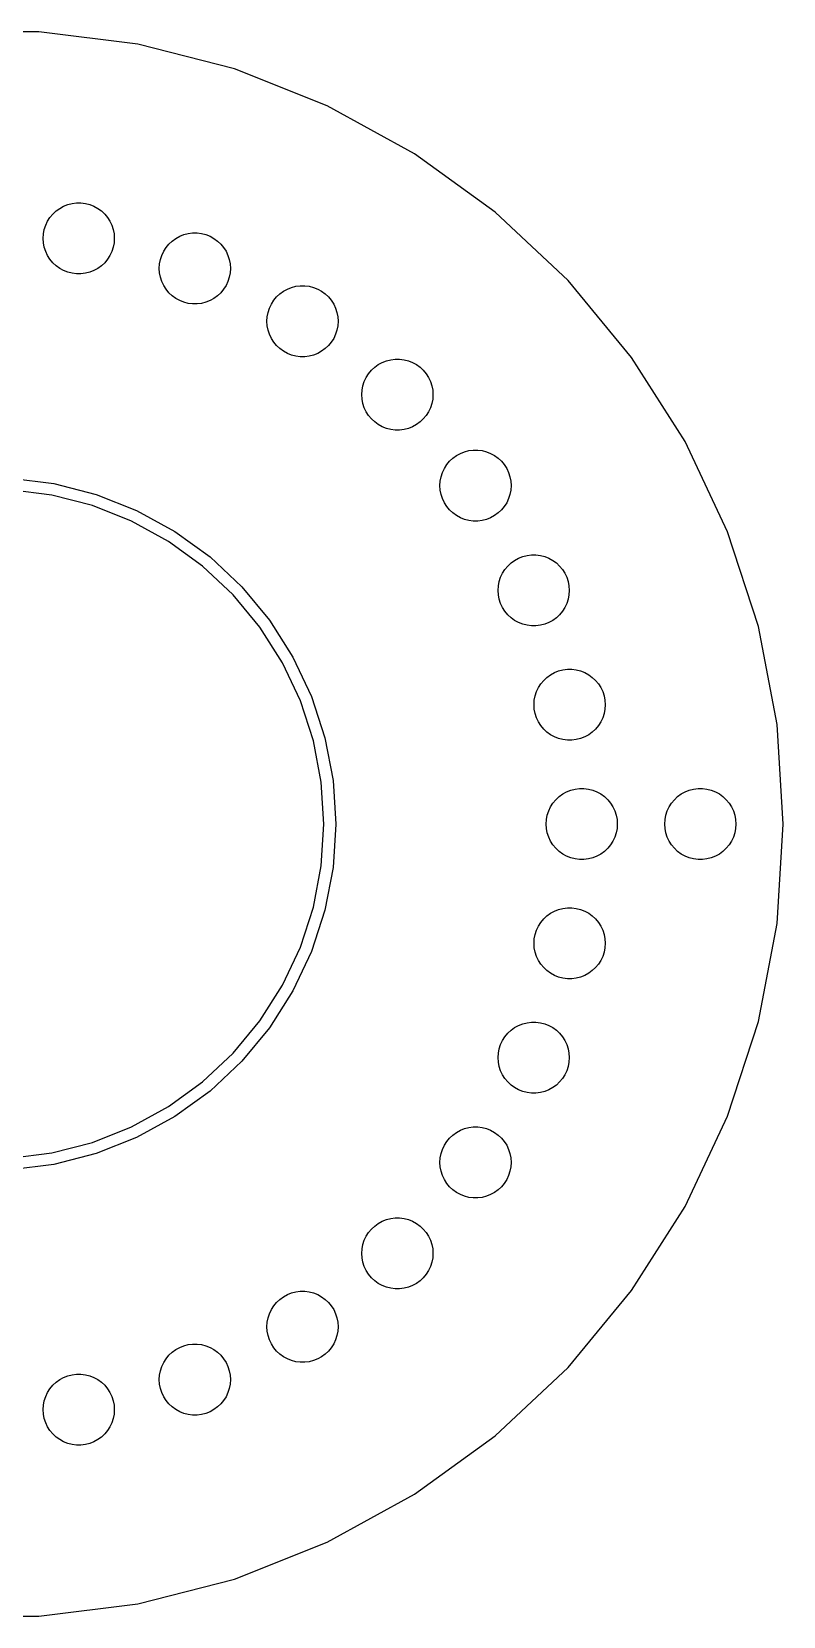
# Model space of a CAD drawing. Header units: metres. Extents: x -67 to 67, y -67 to 226.
# Drawn here: x 3.6 to 67, y -66.9 to 66.9 of the extents above; entities that cross this region are included whole.
import ezdxf

# ---------------------------------------------------------------- set-up
doc = ezdxf.new("R2010")
doc.units = ezdxf.units.M

msp = doc.modelspace()

# ---------------------------------------------------------------- linework, layer by layer
for p, q in [((4.20695, 66.8678), (-4.20695, 66.8678)), ((12.5545, 65.8132), (4.20695, 66.8678)), ((20.7041, 63.7208), (12.5545, 65.8132)), ((28.5272, 60.6234), (20.7041, 63.7208)), ((35.9004, 56.57), (28.5272, 60.6234)), ((42.7074, 51.6244), (35.9004, 56.57)), ((6.29404, 52.1379), (6.64433, 52.2766)), ((6.64433, 52.2766), (7.00923, 52.3703)), ((7.00923, 52.3703), (7.38301, 52.4175)), ((7.38301, 52.4175), (7.75975, 52.4175)), ((7.75975, 52.4175), (8.13353, 52.3703)), ((8.13353, 52.3703), (8.49843, 52.2766)), ((8.49843, 52.2766), (8.84872, 52.1379)), ((4.78206, 50.5278), (4.94246, 50.8687)), ((4.94246, 50.8687), (5.14433, 51.1868)), ((5.14433, 51.1868), (5.38448, 51.4771)), ((5.38448, 51.4771), (5.6591, 51.735)), ((5.6591, 51.735), (5.9639, 51.9564)), ((5.9639, 51.9564), (6.29404, 52.1379)), ((8.84872, 52.1379), (9.17886, 51.9564)), ((9.17886, 51.9564), (9.48366, 51.735)), ((9.48366, 51.735), (9.75829, 51.4771)), ((9.75829, 51.4771), (9.99843, 51.1868)), ((9.99843, 51.1868), (10.2003, 50.8687)), ((10.2003, 50.8687), (10.3607, 50.5278)), ((48.8409, 45.8647), (42.7074, 51.6244)), ((4.57138, 49.4234), (4.59503, 49.7994)), ((4.59503, 49.7994), (4.66563, 50.1695)), ((4.66563, 50.1695), (4.78206, 50.5278)), ((10.3607, 50.5278), (10.4771, 50.1695)), ((10.4771, 50.1695), (10.5477, 49.7994)), ((10.5477, 49.7994), (10.5714, 49.4234)), ((15.7578, 49.4206), (16.0879, 49.6021)), ((16.0879, 49.6021), (16.4382, 49.7408)), ((16.4382, 49.7408), (16.8031, 49.8345)), ((16.8031, 49.8345), (17.1769, 49.8817)), ((17.1769, 49.8817), (17.5536, 49.8817)), ((17.5536, 49.8817), (17.9274, 49.8345)), ((17.9274, 49.8345), (18.2923, 49.7408)), ((18.2923, 49.7408), (18.6426, 49.6021)), ((18.6426, 49.6021), (18.9727, 49.4206)), ((4.59503, 49.0474), (4.57138, 49.4234)), ((4.66563, 48.6773), (4.59503, 49.0474)), ((4.78206, 48.319), (4.66563, 48.6773)), ((4.94246, 47.9781), (4.78206, 48.319)), ((10.3607, 48.319), (10.2003, 47.9781)), ((10.4771, 48.6773), (10.3607, 48.319)), ((10.5477, 49.0474), (10.4771, 48.6773)), ((10.5714, 49.4234), (10.5477, 49.0474)), ((14.5759, 47.992), (14.7363, 48.3329)), ((14.7363, 48.3329), (14.9382, 48.651)), ((14.9382, 48.651), (15.1783, 48.9412)), ((15.1783, 48.9412), (15.453, 49.1991)), ((15.453, 49.1991), (15.7578, 49.4206)), ((18.9727, 49.4206), (19.2775, 49.1991)), ((19.2775, 49.1991), (19.5522, 48.9412)), ((19.5522, 48.9412), (19.7923, 48.651)), ((19.7923, 48.651), (19.9942, 48.3329)), ((19.9942, 48.3329), (20.1546, 47.992)), ((5.14433, 47.66), (4.94246, 47.9781)), ((5.38448, 47.3698), (5.14433, 47.66)), ((5.6591, 47.1119), (5.38448, 47.3698)), ((5.9639, 46.8904), (5.6591, 47.1119)), ((6.29404, 46.7089), (5.9639, 46.8904)), ((9.17886, 46.8904), (8.84872, 46.7089)), ((9.48366, 47.1119), (9.17886, 46.8904)), ((9.75829, 47.3698), (9.48366, 47.1119)), ((9.99843, 47.66), (9.75829, 47.3698)), ((10.2003, 47.9781), (9.99843, 47.66)), ((14.3652, 46.8876), (14.3889, 47.2636)), ((14.3889, 46.5116), (14.3652, 46.8876)), ((14.3889, 47.2636), (14.4595, 47.6337)), ((14.4595, 47.6337), (14.5759, 47.992)), ((20.1546, 47.992), (20.271, 47.6337)), ((20.271, 47.6337), (20.3416, 47.2636)), ((20.3416, 47.2636), (20.3652, 46.8876)), ((20.3652, 46.8876), (20.3416, 46.5116)), ((6.64433, 46.5702), (6.29404, 46.7089)), ((7.00923, 46.4765), (6.64433, 46.5702)), ((7.38301, 46.4293), (7.00923, 46.4765)), ((7.75975, 46.4293), (7.38301, 46.4293)), ((8.13353, 46.4765), (7.75975, 46.4293)), ((8.49843, 46.5702), (8.13353, 46.4765)), ((8.84872, 46.7089), (8.49843, 46.5702)), ((14.4595, 46.1415), (14.3889, 46.5116)), ((14.5759, 45.7832), (14.4595, 46.1415)), ((14.7363, 45.4423), (14.5759, 45.7832)), ((20.1546, 45.7832), (19.9942, 45.4423)), ((20.271, 46.1415), (20.1546, 45.7832)), ((20.3416, 46.5116), (20.271, 46.1415)), ((54.2041, 39.3816), (48.8409, 45.8647)), ((14.9382, 45.1243), (14.7363, 45.4423)), ((15.1783, 44.834), (14.9382, 45.1243)), ((15.453, 44.5761), (15.1783, 44.834)), ((15.7578, 44.3546), (15.453, 44.5761)), ((16.0879, 44.1731), (15.7578, 44.3546)), ((16.4382, 44.0344), (16.0879, 44.1731)), ((18.6426, 44.1731), (18.2923, 44.0344)), ((18.9727, 44.3546), (18.6426, 44.1731)), ((19.2775, 44.5761), (18.9727, 44.3546)), ((19.5522, 44.834), (19.2775, 44.5761)), ((19.7923, 45.1243), (19.5522, 44.834)), ((19.9942, 45.4423), (19.7923, 45.1243)), ((23.8193, 43.8775), (24.0211, 44.1956)), ((24.0211, 44.1956), (24.2613, 44.4859)), ((24.2613, 44.4859), (24.5359, 44.7437)), ((24.5359, 44.7437), (24.8407, 44.9652)), ((24.8407, 44.9652), (25.1709, 45.1467)), ((25.1709, 45.1467), (25.5211, 45.2854)), ((25.5211, 45.2854), (25.886, 45.3791)), ((25.886, 45.3791), (26.2598, 45.4263)), ((26.2598, 45.4263), (26.6366, 45.4263)), ((26.6366, 45.4263), (27.0103, 45.3791)), ((27.0103, 45.3791), (27.3752, 45.2854)), ((27.3752, 45.2854), (27.7255, 45.1467)), ((27.7255, 45.1467), (28.0557, 44.9652)), ((28.0557, 44.9652), (28.3605, 44.7437)), ((28.3605, 44.7437), (28.6351, 44.4859)), ((28.6351, 44.4859), (28.8752, 44.1956)), ((28.8752, 44.1956), (29.0771, 43.8775)), ((16.8031, 43.9407), (16.4382, 44.0344)), ((17.1769, 43.8935), (16.8031, 43.9407)), ((17.5536, 43.8935), (17.1769, 43.8935)), ((17.9274, 43.9407), (17.5536, 43.8935)), ((18.2923, 44.0344), (17.9274, 43.9407)), ((23.4482, 42.4322), (23.4718, 42.8082)), ((23.4718, 42.8082), (23.5424, 43.1783)), ((23.5424, 43.1783), (23.6589, 43.5366)), ((23.6589, 43.5366), (23.8193, 43.8775)), ((29.0771, 43.8775), (29.2375, 43.5366)), ((29.2375, 43.5366), (29.3539, 43.1783)), ((29.3539, 43.1783), (29.4245, 42.8082)), ((29.4245, 42.8082), (29.4482, 42.4322)), ((23.4718, 42.0562), (23.4482, 42.4322)), ((23.5424, 41.6861), (23.4718, 42.0562)), ((23.6589, 41.3278), (23.5424, 41.6861)), ((29.3539, 41.6861), (29.2375, 41.3278)), ((29.4245, 42.0562), (29.3539, 41.6861)), ((29.4482, 42.4322), (29.4245, 42.0562)), ((23.8193, 40.987), (23.6589, 41.3278)), ((24.0211, 40.6689), (23.8193, 40.987)), ((24.2613, 40.3786), (24.0211, 40.6689)), ((24.5359, 40.1207), (24.2613, 40.3786)), ((24.8407, 39.8992), (24.5359, 40.1207)), ((28.3605, 40.1207), (28.0557, 39.8992)), ((28.6351, 40.3786), (28.3605, 40.1207)), ((28.8752, 40.6689), (28.6351, 40.3786)), ((29.0771, 40.987), (28.8752, 40.6689)), ((29.2375, 41.3278), (29.0771, 40.987)), ((25.1709, 39.7177), (24.8407, 39.8992)), ((25.5211, 39.579), (25.1709, 39.7177)), ((25.886, 39.4854), (25.5211, 39.579)), ((26.2598, 39.4381), (25.886, 39.4854)), ((26.6366, 39.4381), (26.2598, 39.4381)), ((27.0103, 39.4854), (26.6366, 39.4381)), ((27.3752, 39.579), (27.0103, 39.4854)), ((27.7255, 39.7177), (27.3752, 39.579)), ((28.0557, 39.8992), (27.7255, 39.7177)), ((32.8409, 38.7726), (33.171, 38.9541)), ((33.171, 38.9541), (33.5213, 39.0928)), ((33.5213, 39.0928), (33.8862, 39.1865)), ((33.8862, 39.1865), (34.26, 39.2337)), ((34.26, 39.2337), (34.6367, 39.2337)), ((34.6367, 39.2337), (35.0105, 39.1865)), ((35.0105, 39.1865), (35.3754, 39.0928)), ((35.3754, 39.0928), (35.7257, 38.9541)), ((35.7257, 38.9541), (36.0558, 38.7726)), ((58.7125, 32.2775), (54.2041, 39.3816)), ((31.659, 37.344), (31.8194, 37.6849)), ((31.8194, 37.6849), (32.0213, 38.003)), ((32.0213, 38.003), (32.2614, 38.2933)), ((32.2614, 38.2933), (32.5361, 38.5512)), ((32.5361, 38.5512), (32.8409, 38.7726)), ((36.0558, 38.7726), (36.3606, 38.5512)), ((36.3606, 38.5512), (36.6352, 38.2933)), ((36.6352, 38.2933), (36.8754, 38.003)), ((36.8754, 38.003), (37.0773, 37.6849)), ((37.0773, 37.6849), (37.2377, 37.344)), ((31.4483, 36.2396), (31.472, 36.6156)), ((31.472, 35.8636), (31.4483, 36.2396)), ((31.472, 36.6156), (31.5426, 36.9857)), ((31.5426, 36.9857), (31.659, 37.344)), ((37.2377, 37.344), (37.3541, 36.9857)), ((37.3541, 36.9857), (37.4247, 36.6156)), ((37.4247, 36.6156), (37.4483, 36.2396)), ((37.4483, 36.2396), (37.4247, 35.8636)), ((31.5426, 35.4936), (31.472, 35.8636)), ((31.659, 35.1353), (31.5426, 35.4936)), ((31.8194, 34.7944), (31.659, 35.1353)), ((32.0213, 34.4763), (31.8194, 34.7944)), ((37.0773, 34.7944), (36.8754, 34.4763)), ((37.2377, 35.1353), (37.0773, 34.7944)), ((37.3541, 35.4936), (37.2377, 35.1353)), ((37.4247, 35.8636), (37.3541, 35.4936)), ((32.2614, 34.186), (32.0213, 34.4763)), ((32.5361, 33.9281), (32.2614, 34.186)), ((32.8409, 33.7066), (32.5361, 33.9281)), ((33.171, 33.5251), (32.8409, 33.7066)), ((33.5213, 33.3865), (33.171, 33.5251)), ((35.7257, 33.5251), (35.3754, 33.3865)), ((36.0558, 33.7066), (35.7257, 33.5251)), ((36.3606, 33.9281), (36.0558, 33.7066)), ((36.6352, 34.186), (36.3606, 33.9281)), ((36.8754, 34.4763), (36.6352, 34.186)), ((33.8862, 33.2928), (33.5213, 33.3865)), ((34.26, 33.2456), (33.8862, 33.2928)), ((34.6367, 33.2456), (34.26, 33.2456)), ((35.0105, 33.2928), (34.6367, 33.2456)), ((35.3754, 33.3865), (35.0105, 33.2928)), ((62.295, 24.6643), (58.7125, 32.2775)), ((38.8513, 30.6171), (39.1259, 30.8749)), ((39.1259, 30.8749), (39.4307, 31.0964)), ((39.4307, 31.0964), (39.7608, 31.2779)), ((39.7608, 31.2779), (40.1111, 31.4166)), ((40.1111, 31.4166), (40.476, 31.5103)), ((40.476, 31.5103), (40.8498, 31.5575)), ((40.8498, 31.5575), (41.2265, 31.5575)), ((41.2265, 31.5575), (41.6003, 31.5103)), ((41.6003, 31.5103), (41.9652, 31.4166)), ((41.9652, 31.4166), (42.3155, 31.2779)), ((42.3155, 31.2779), (42.6456, 31.0964)), ((42.6456, 31.0964), (42.9504, 30.8749)), ((42.9504, 30.8749), (43.2251, 30.6171)), ((38.1324, 29.3095), (38.2488, 29.6678)), ((38.2488, 29.6678), (38.4092, 30.0087)), ((38.4092, 30.0087), (38.6111, 30.3268)), ((38.6111, 30.3268), (38.8513, 30.6171)), ((43.2251, 30.6171), (43.4652, 30.3268)), ((43.4652, 30.3268), (43.6671, 30.0087)), ((43.6671, 30.0087), (43.8275, 29.6678)), ((43.8275, 29.6678), (43.9439, 29.3095)), ((5.29352, 27.7496), (1.77382, 28.1942)), ((1.83661, 29.1923), (5.4809, 28.7319)), ((5.4809, 28.7319), (9.03874, 27.8184)), ((38.0382, 28.5634), (38.0618, 28.9394)), ((38.0618, 28.1874), (38.0382, 28.5634)), ((38.0618, 28.9394), (38.1324, 29.3095)), ((38.1324, 27.8173), (38.0618, 28.1874)), ((43.9439, 29.3095), (44.0145, 28.9394)), ((44.0145, 28.1874), (43.9439, 27.8173)), ((44.0145, 28.9394), (44.0382, 28.5634)), ((44.0382, 28.5634), (44.0145, 28.1874)), ((8.72972, 26.8673), (5.29352, 27.7496)), ((12.0283, 25.5614), (8.72972, 26.8673)), ((9.03874, 27.8184), (12.454, 26.4662)), ((38.2488, 27.459), (38.1324, 27.8173)), ((38.4092, 27.1181), (38.2488, 27.459)), ((38.6111, 26.8), (38.4092, 27.1181)), ((38.8513, 26.5098), (38.6111, 26.8)), ((43.4652, 26.8), (43.2251, 26.5098)), ((43.6671, 27.1181), (43.4652, 26.8)), ((43.8275, 27.459), (43.6671, 27.1181)), ((43.9439, 27.8173), (43.8275, 27.459)), ((15.1371, 23.8523), (12.0283, 25.5614)), ((12.454, 26.4662), (15.6729, 24.6966)), ((39.1259, 26.2519), (38.8513, 26.5098)), ((39.4307, 26.0304), (39.1259, 26.2519)), ((39.7608, 25.8489), (39.4307, 26.0304)), ((40.1111, 25.7102), (39.7608, 25.8489)), ((40.476, 25.6165), (40.1111, 25.7102)), ((40.8498, 25.5693), (40.476, 25.6165)), ((41.2265, 25.5693), (40.8498, 25.5693)), ((41.6003, 25.6165), (41.2265, 25.5693)), ((41.9652, 25.7102), (41.6003, 25.6165)), ((42.3155, 25.8489), (41.9652, 25.7102)), ((42.6456, 26.0304), (42.3155, 25.8489)), ((42.9504, 26.2519), (42.6456, 26.0304)), ((43.2251, 26.5098), (42.9504, 26.2519)), ((15.6729, 24.6966), (18.6446, 22.5375)), ((64.8951, 16.6622), (62.295, 24.6643)), ((18.0072, 21.767), (15.1371, 23.8523)), ((20.5934, 19.3385), (18.0072, 21.767)), ((18.6446, 22.5375), (21.3223, 20.023)), ((43.319, 21.163), (43.5208, 21.4811)), ((43.5208, 21.4811), (43.761, 21.7714)), ((43.761, 21.7714), (44.0356, 22.0293)), ((44.0356, 22.0293), (44.3404, 22.2508)), ((44.3404, 22.2508), (44.6705, 22.4323)), ((44.6705, 22.4323), (45.0208, 22.571)), ((45.0208, 22.571), (45.3857, 22.6646)), ((45.3857, 22.6646), (45.7595, 22.7119)), ((45.7595, 22.7119), (46.1363, 22.7119)), ((46.1363, 22.7119), (46.51, 22.6646)), ((46.51, 22.6646), (46.8749, 22.571)), ((46.8749, 22.571), (47.2252, 22.4323)), ((47.2252, 22.4323), (47.5554, 22.2508)), ((47.5554, 22.2508), (47.8602, 22.0293)), ((47.8602, 22.0293), (48.1348, 21.7714)), ((48.1348, 21.7714), (48.3749, 21.4811)), ((48.3749, 21.4811), (48.5768, 21.163)), ((42.9479, 19.7178), (42.9715, 20.0938)), ((42.9715, 20.0938), (43.0421, 20.4639)), ((43.0421, 20.4639), (43.1586, 20.8222)), ((43.1586, 20.8222), (43.319, 21.163)), ((48.5768, 21.163), (48.7372, 20.8222)), ((48.7372, 20.8222), (48.8536, 20.4639)), ((48.8536, 20.4639), (48.9242, 20.0938)), ((48.9242, 20.0938), (48.9479, 19.7178)), ((22.8547, 16.6049), (20.5934, 19.3385)), ((21.3223, 20.023), (23.6637, 17.1927)), ((42.9715, 19.3418), (42.9479, 19.7178)), ((43.0421, 18.9717), (42.9715, 19.3418)), ((43.1586, 18.6134), (43.0421, 18.9717)), ((48.8536, 18.9717), (48.7372, 18.6134)), ((48.9242, 19.3418), (48.8536, 18.9717)), ((48.9479, 19.7178), (48.9242, 19.3418)), ((43.319, 18.2725), (43.1586, 18.6134)), ((43.5208, 17.9544), (43.319, 18.2725)), ((43.761, 17.6641), (43.5208, 17.9544)), ((44.0356, 17.4062), (43.761, 17.6641)), ((44.3404, 17.1848), (44.0356, 17.4062)), ((47.8602, 17.4062), (47.5554, 17.1848)), ((48.1348, 17.6641), (47.8602, 17.4062)), ((48.3749, 17.9544), (48.1348, 17.6641)), ((48.5768, 18.2725), (48.3749, 17.9544)), ((48.7372, 18.6134), (48.5768, 18.2725)), ((24.7557, 13.6095), (22.8547, 16.6049)), ((23.6637, 17.1927), (25.632, 14.0913)), ((44.6705, 17.0033), (44.3404, 17.1848)), ((45.0208, 16.8646), (44.6705, 17.0033)), ((45.3857, 16.7709), (45.0208, 16.8646)), ((45.7595, 16.7237), (45.3857, 16.7709)), ((46.1363, 16.7237), (45.7595, 16.7237)), ((46.51, 16.7709), (46.1363, 16.7237)), ((46.8749, 16.8646), (46.51, 16.7709)), ((47.2252, 17.0033), (46.8749, 16.8646)), ((47.5554, 17.1848), (47.2252, 17.0033)), ((66.4717, 8.39732), (64.8951, 16.6622)), ((26.2662, 10.3995), (24.7557, 13.6095)), ((25.632, 14.0913), (27.196, 10.7676)), ((46.5494, 11.8283), (46.7896, 12.1186)), ((46.7896, 12.1186), (47.0642, 12.3765)), ((47.0642, 12.3765), (47.369, 12.5979)), ((47.369, 12.5979), (47.6992, 12.7794)), ((47.6992, 12.7794), (48.0494, 12.9181)), ((48.0494, 12.9181), (48.4144, 13.0118)), ((48.4144, 13.0118), (48.7881, 13.059)), ((48.7881, 13.059), (49.1649, 13.059)), ((49.1649, 13.059), (49.5386, 13.0118)), ((49.5386, 13.0118), (49.9035, 12.9181)), ((49.9035, 12.9181), (50.2538, 12.7794)), ((50.2538, 12.7794), (50.584, 12.5979)), ((50.584, 12.5979), (50.8888, 12.3765)), ((50.8888, 12.3765), (51.1634, 12.1186)), ((51.1634, 12.1186), (51.4035, 11.8283)), ((27.196, 10.7676), (28.3311, 7.27417)), ((46.0002, 10.4409), (46.0707, 10.811)), ((46.0707, 10.811), (46.1872, 11.1693)), ((46.1872, 11.1693), (46.3476, 11.5102)), ((46.3476, 11.5102), (46.5494, 11.8283)), ((51.4035, 11.8283), (51.6054, 11.5102)), ((51.6054, 11.5102), (51.7658, 11.1693)), ((51.7658, 11.1693), (51.8822, 10.811)), ((51.8822, 10.811), (51.9528, 10.4409)), ((27.3625, 7.02548), (26.2662, 10.3995)), ((45.9765, 10.0649), (46.0002, 10.4409)), ((46.0002, 9.68892), (45.9765, 10.0649)), ((46.0707, 9.31885), (46.0002, 9.68892)), ((51.9528, 9.68892), (51.8822, 9.31885)), ((51.9528, 10.4409), (51.9765, 10.0649)), ((51.9765, 10.0649), (51.9528, 9.68892)), ((46.1872, 8.96054), (46.0707, 9.31885)), ((46.3476, 8.61966), (46.1872, 8.96054)), ((46.5494, 8.30156), (46.3476, 8.61966)), ((46.7896, 8.01128), (46.5494, 8.30156)), ((51.4035, 8.30156), (51.1634, 8.01128)), ((51.6054, 8.61966), (51.4035, 8.30156)), ((51.7658, 8.96054), (51.6054, 8.61966)), ((51.8822, 9.31885), (51.7658, 8.96054)), ((67, 0), (66.4717, 8.39732)), ((28.0272, 3.54065), (27.3625, 7.02548)), ((28.3311, 7.27417), (29.0193, 3.66599)), ((47.0642, 7.75337), (46.7896, 8.01128)), ((47.369, 7.53194), (47.0642, 7.75337)), ((47.6992, 7.35043), (47.369, 7.53194)), ((48.0494, 7.21175), (47.6992, 7.35043)), ((48.4144, 7.11806), (48.0494, 7.21175)), ((48.7881, 7.07083), (48.4144, 7.11806)), ((49.1649, 7.07083), (48.7881, 7.07083)), ((49.5386, 7.11806), (49.1649, 7.07083)), ((49.9035, 7.21175), (49.5386, 7.11806)), ((50.2538, 7.35043), (49.9035, 7.21175)), ((50.584, 7.53194), (50.2538, 7.35043)), ((50.8888, 7.75337), (50.584, 7.53194)), ((51.1634, 8.01128), (50.8888, 7.75337)), ((28.25, 0), (28.0272, 3.54065)), ((29.0193, 3.66599), (29.25, 0)), ((48.3925, 2.53297), (48.7227, 2.71448)), ((48.7227, 2.71448), (49.0729, 2.85316)), ((49.0729, 2.85316), (49.4379, 2.94685)), ((49.4379, 2.94685), (49.8116, 2.99408)), ((49.8116, 2.99408), (50.1884, 2.99408)), ((50.1884, 2.99408), (50.5621, 2.94685)), ((50.5621, 2.94685), (50.927, 2.85316)), ((50.927, 2.85316), (51.2773, 2.71448)), ((51.2773, 2.71448), (51.6075, 2.53297)), ((58.3925, 2.53297), (58.7227, 2.71448)), ((58.7227, 2.71448), (59.0729, 2.85316)), ((59.0729, 2.85316), (59.4379, 2.94685)), ((59.4379, 2.94685), (59.8116, 2.99408)), ((59.8116, 2.99408), (60.1884, 2.99408)), ((60.1884, 2.99408), (60.5621, 2.94685)), ((60.5621, 2.94685), (60.927, 2.85316)), ((60.927, 2.85316), (61.2773, 2.71448)), ((61.2773, 2.71448), (61.6075, 2.53297)), ((47.2107, 1.10437), (47.3711, 1.44525)), ((47.3711, 1.44525), (47.5729, 1.76335)), ((47.5729, 1.76335), (47.8131, 2.05363)), ((47.8131, 2.05363), (48.0877, 2.31154)), ((48.0877, 2.31154), (48.3925, 2.53297)), ((51.6075, 2.53297), (51.9123, 2.31154)), ((51.9123, 2.31154), (52.1869, 2.05363)), ((52.1869, 2.05363), (52.427, 1.76335)), ((52.427, 1.76335), (52.6289, 1.44525)), ((52.6289, 1.44525), (52.7893, 1.10437)), ((57.2107, 1.10437), (57.3711, 1.44525)), ((57.3711, 1.44525), (57.5729, 1.76335)), ((57.5729, 1.76335), (57.8131, 2.05363)), ((57.8131, 2.05363), (58.0877, 2.31154)), ((58.0877, 2.31154), (58.3925, 2.53297)), ((61.6075, 2.53297), (61.9123, 2.31154)), ((61.9123, 2.31154), (62.1869, 2.05363)), ((62.1869, 2.05363), (62.427, 1.76335)), ((62.427, 1.76335), (62.6289, 1.44525)), ((62.6289, 1.44525), (62.7893, 1.10437)), ((28.0272, -3.54065), (28.25, 0)), ((29.25, 0), (29.0193, -3.66599)), ((47, 0), (47.0237, 0.37599)), ((47.0237, -0.37599), (47, 0)), ((47.0237, 0.37599), (47.0942, 0.74606)), ((47.0942, 0.74606), (47.2107, 1.10437)), ((52.7893, 1.10437), (52.9057, 0.74606)), ((52.9057, 0.74606), (52.9763, 0.37599)), ((52.9763, 0.37599), (53, 0)), ((53, 0), (52.9763, -0.37599)), ((57, 0), (57.0237, 0.37599)), ((57.0237, -0.37599), (57, 0)), ((57.0237, 0.37599), (57.0942, 0.74606)), ((57.0942, 0.74606), (57.2107, 1.10437)), ((62.7893, 1.10437), (62.9057, 0.74606)), ((62.9057, 0.74606), (62.9763, 0.37599)), ((62.9763, 0.37599), (63, 0)), ((63, 0), (62.9763, -0.37599)), ((66.4717, -8.39732), (67, 0)), ((47.0942, -0.74606), (47.0237, -0.37599)), ((47.2107, -1.10437), (47.0942, -0.74606)), ((47.3711, -1.44525), (47.2107, -1.10437)), ((52.7893, -1.10437), (52.6289, -1.44525)), ((52.9057, -0.74606), (52.7893, -1.10437)), ((52.9763, -0.37599), (52.9057, -0.74606)), ((57.0942, -0.74606), (57.0237, -0.37599)), ((57.2107, -1.10437), (57.0942, -0.74606)), ((57.3711, -1.44525), (57.2107, -1.10437)), ((62.7893, -1.10437), (62.6289, -1.44525)), ((62.9057, -0.74606), (62.7893, -1.10437)), ((62.9763, -0.37599), (62.9057, -0.74606)), ((47.5729, -1.76335), (47.3711, -1.44525)), ((47.8131, -2.05363), (47.5729, -1.76335)), ((48.0877, -2.31154), (47.8131, -2.05363)), ((48.3925, -2.53297), (48.0877, -2.31154)), ((48.7227, -2.71448), (48.3925, -2.53297)), ((51.6075, -2.53297), (51.2773, -2.71448)), ((51.9123, -2.31154), (51.6075, -2.53297)), ((52.1869, -2.05363), (51.9123, -2.31154)), ((52.427, -1.76335), (52.1869, -2.05363)), ((52.6289, -1.44525), (52.427, -1.76335)), ((57.5729, -1.76335), (57.3711, -1.44525)), ((57.8131, -2.05363), (57.5729, -1.76335)), ((58.0877, -2.31154), (57.8131, -2.05363)), ((58.3925, -2.53297), (58.0877, -2.31154)), ((58.7227, -2.71448), (58.3925, -2.53297)), ((61.6075, -2.53297), (61.2773, -2.71448)), ((61.9123, -2.31154), (61.6075, -2.53297)), ((62.1869, -2.05363), (61.9123, -2.31154)), ((62.427, -1.76335), (62.1869, -2.05363)), ((62.6289, -1.44525), (62.427, -1.76335)), ((27.3625, -7.02548), (28.0272, -3.54065)), ((29.0193, -3.66599), (28.3311, -7.27417)), ((49.0729, -2.85316), (48.7227, -2.71448)), ((49.4379, -2.94685), (49.0729, -2.85316)), ((49.8116, -2.99408), (49.4379, -2.94685)), ((50.1884, -2.99408), (49.8116, -2.99408)), ((50.5621, -2.94685), (50.1884, -2.99408)), ((50.927, -2.85316), (50.5621, -2.94685)), ((51.2773, -2.71448), (50.927, -2.85316)), ((59.0729, -2.85316), (58.7227, -2.71448)), ((59.4379, -2.94685), (59.0729, -2.85316)), ((59.8116, -2.99408), (59.4379, -2.94685)), ((60.1884, -2.99408), (59.8116, -2.99408)), ((60.5621, -2.94685), (60.1884, -2.99408)), ((60.927, -2.85316), (60.5621, -2.94685)), ((61.2773, -2.71448), (60.927, -2.85316)), ((26.2662, -10.3995), (27.3625, -7.02548)), ((28.3311, -7.27417), (27.196, -10.7676)), ((46.5494, -8.30156), (46.7896, -8.01128)), ((46.7896, -8.01128), (47.0642, -7.75337)), ((47.0642, -7.75337), (47.369, -7.53194)), ((47.369, -7.53194), (47.6992, -7.35043)), ((47.6992, -7.35043), (48.0494, -7.21175)), ((48.0494, -7.21175), (48.4144, -7.11806)), ((48.4144, -7.11806), (48.7881, -7.07083)), ((48.7881, -7.07083), (49.1649, -7.07083)), ((49.1649, -7.07083), (49.5386, -7.11806)), ((49.5386, -7.11806), (49.9035, -7.21175)), ((49.9035, -7.21175), (50.2538, -7.35043)), ((50.2538, -7.35043), (50.584, -7.53194)), ((50.584, -7.53194), (50.8888, -7.75337)), ((50.8888, -7.75337), (51.1634, -8.01128)), ((51.1634, -8.01128), (51.4035, -8.30156)), ((46.0002, -9.68892), (46.0707, -9.31885)), ((46.0707, -9.31885), (46.1872, -8.96054)), ((46.1872, -8.96054), (46.3476, -8.61966)), ((46.3476, -8.61966), (46.5494, -8.30156)), ((51.4035, -8.30156), (51.6054, -8.61966)), ((51.6054, -8.61966), (51.7658, -8.96054)), ((51.7658, -8.96054), (51.8822, -9.31885)), ((51.8822, -9.31885), (51.9528, -9.68892)), ((64.8951, -16.6622), (66.4717, -8.39732)), ((24.7557, -13.6095), (26.2662, -10.3995)), ((45.9765, -10.0649), (46.0002, -9.68892)), ((46.0002, -10.4409), (45.9765, -10.0649)), ((46.0707, -10.811), (46.0002, -10.4409)), ((51.9528, -10.4409), (51.8822, -10.811)), ((51.9528, -9.68892), (51.9765, -10.0649)), ((51.9765, -10.0649), (51.9528, -10.4409)), ((27.196, -10.7676), (25.632, -14.0913)), ((46.1872, -11.1693), (46.0707, -10.811)), ((46.3476, -11.5102), (46.1872, -11.1693)), ((46.5494, -11.8283), (46.3476, -11.5102)), ((46.7896, -12.1186), (46.5494, -11.8283)), ((51.4035, -11.8283), (51.1634, -12.1186)), ((51.6054, -11.5102), (51.4035, -11.8283)), ((51.7658, -11.1693), (51.6054, -11.5102)), ((51.8822, -10.811), (51.7658, -11.1693)), ((47.0642, -12.3765), (46.7896, -12.1186)), ((47.369, -12.5979), (47.0642, -12.3765)), ((47.6992, -12.7794), (47.369, -12.5979)), ((48.0494, -12.9181), (47.6992, -12.7794)), ((48.4144, -13.0118), (48.0494, -12.9181)), ((48.7881, -13.059), (48.4144, -13.0118)), ((49.1649, -13.059), (48.7881, -13.059)), ((49.5386, -13.0118), (49.1649, -13.059)), ((49.9035, -12.9181), (49.5386, -13.0118)), ((50.2538, -12.7794), (49.9035, -12.9181)), ((50.584, -12.5979), (50.2538, -12.7794)), ((50.8888, -12.3765), (50.584, -12.5979)), ((51.1634, -12.1186), (50.8888, -12.3765)), ((22.8547, -16.6049), (24.7557, -13.6095)), ((25.632, -14.0913), (23.6637, -17.1927)), ((20.5934, -19.3385), (22.8547, -16.6049)), ((23.6637, -17.1927), (21.3223, -20.023)), ((44.0356, -17.4062), (44.3404, -17.1848)), ((44.3404, -17.1848), (44.6705, -17.0033)), ((44.6705, -17.0033), (45.0208, -16.8646)), ((45.0208, -16.8646), (45.3857, -16.7709)), ((45.3857, -16.7709), (45.7595, -16.7237)), ((45.7595, -16.7237), (46.1363, -16.7237)), ((46.1363, -16.7237), (46.51, -16.7709)), ((46.51, -16.7709), (46.8749, -16.8646)), ((46.8749, -16.8646), (47.2252, -17.0033)), ((47.2252, -17.0033), (47.5554, -17.1848)), ((47.5554, -17.1848), (47.8602, -17.4062)), ((62.295, -24.6643), (64.8951, -16.6622)), ((43.0421, -18.9717), (43.1586, -18.6134)), ((43.1586, -18.6134), (43.319, -18.2725)), ((43.319, -18.2725), (43.5208, -17.9544)), ((43.5208, -17.9544), (43.761, -17.6641)), ((43.761, -17.6641), (44.0356, -17.4062)), ((47.8602, -17.4062), (48.1348, -17.6641)), ((48.1348, -17.6641), (48.3749, -17.9544)), ((48.3749, -17.9544), (48.5768, -18.2725)), ((48.5768, -18.2725), (48.7372, -18.6134)), ((48.7372, -18.6134), (48.8536, -18.9717)), ((18.0072, -21.767), (20.5934, -19.3385)), ((21.3223, -20.023), (18.6446, -22.5375)), ((42.9479, -19.7178), (42.9715, -19.3418)), ((42.9715, -20.0938), (42.9479, -19.7178)), ((42.9715, -19.3418), (43.0421, -18.9717)), ((48.8536, -18.9717), (48.9242, -19.3418)), ((48.9242, -19.3418), (48.9479, -19.7178)), ((48.9479, -19.7178), (48.9242, -20.0938)), ((43.0421, -20.4639), (42.9715, -20.0938)), ((43.1586, -20.8222), (43.0421, -20.4639)), ((43.319, -21.163), (43.1586, -20.8222)), ((43.5208, -21.4811), (43.319, -21.163)), ((48.5768, -21.163), (48.3749, -21.4811)), ((48.7372, -20.8222), (48.5768, -21.163)), ((48.8536, -20.4639), (48.7372, -20.8222)), ((48.9242, -20.0938), (48.8536, -20.4639)), ((15.1371, -23.8523), (18.0072, -21.767)), ((18.6446, -22.5375), (15.6729, -24.6966)), ((43.761, -21.7714), (43.5208, -21.4811)), ((44.0356, -22.0293), (43.761, -21.7714)), ((44.3404, -22.2508), (44.0356, -22.0293)), ((44.6705, -22.4323), (44.3404, -22.2508)), ((45.0208, -22.571), (44.6705, -22.4323)), ((45.3857, -22.6646), (45.0208, -22.571)), ((45.7595, -22.7119), (45.3857, -22.6646)), ((46.1363, -22.7119), (45.7595, -22.7119)), ((46.51, -22.6646), (46.1363, -22.7119)), ((46.8749, -22.571), (46.51, -22.6646)), ((47.2252, -22.4323), (46.8749, -22.571)), ((47.5554, -22.2508), (47.2252, -22.4323)), ((47.8602, -22.0293), (47.5554, -22.2508)), ((48.1348, -21.7714), (47.8602, -22.0293)), ((48.3749, -21.4811), (48.1348, -21.7714)), ((12.0283, -25.5614), (15.1371, -23.8523)), ((15.6729, -24.6966), (12.454, -26.4662)), ((58.7125, -32.2775), (62.295, -24.6643)), ((8.72972, -26.8673), (12.0283, -25.5614)), ((12.454, -26.4662), (9.03874, -27.8184)), ((38.6111, -26.8), (38.8513, -26.5098)), ((38.8513, -26.5098), (39.1259, -26.2519)), ((39.1259, -26.2519), (39.4307, -26.0304)), ((39.4307, -26.0304), (39.7608, -25.8489)), ((39.7608, -25.8489), (40.1111, -25.7102)), ((40.1111, -25.7102), (40.476, -25.6165)), ((40.476, -25.6165), (40.8498, -25.5693)), ((40.8498, -25.5693), (41.2265, -25.5693)), ((41.2265, -25.5693), (41.6003, -25.6165)), ((41.6003, -25.6165), (41.9652, -25.7102)), ((41.9652, -25.7102), (42.3155, -25.8489)), ((42.3155, -25.8489), (42.6456, -26.0304)), ((42.6456, -26.0304), (42.9504, -26.2519)), ((42.9504, -26.2519), (43.2251, -26.5098)), ((43.2251, -26.5098), (43.4652, -26.8)), ((1.77382, -28.1942), (5.29352, -27.7496)), ((5.29352, -27.7496), (8.72972, -26.8673)), ((9.03874, -27.8184), (5.4809, -28.7319)), ((38.0618, -28.1874), (38.1324, -27.8173)), ((38.1324, -27.8173), (38.2488, -27.459)), ((38.2488, -27.459), (38.4092, -27.1181)), ((38.4092, -27.1181), (38.6111, -26.8)), ((43.4652, -26.8), (43.6671, -27.1181)), ((43.6671, -27.1181), (43.8275, -27.459)), ((43.8275, -27.459), (43.9439, -27.8173)), ((43.9439, -27.8173), (44.0145, -28.1874)), ((5.4809, -28.7319), (1.83661, -29.1923)), ((38.0382, -28.5634), (38.0618, -28.1874)), ((38.0618, -28.9394), (38.0382, -28.5634)), ((38.1324, -29.3095), (38.0618, -28.9394)), ((38.2488, -29.6678), (38.1324, -29.3095)), ((43.9439, -29.3095), (43.8275, -29.6678)), ((44.0145, -28.9394), (43.9439, -29.3095)), ((44.0145, -28.1874), (44.0382, -28.5634)), ((44.0382, -28.5634), (44.0145, -28.9394)), ((38.4092, -30.0087), (38.2488, -29.6678)), ((38.6111, -30.3268), (38.4092, -30.0087)), ((38.8513, -30.6171), (38.6111, -30.3268)), ((39.1259, -30.8749), (38.8513, -30.6171)), ((43.2251, -30.6171), (42.9504, -30.8749)), ((43.4652, -30.3268), (43.2251, -30.6171)), ((43.6671, -30.0087), (43.4652, -30.3268)), ((43.8275, -29.6678), (43.6671, -30.0087)), ((39.4307, -31.0964), (39.1259, -30.8749)), ((39.7608, -31.2779), (39.4307, -31.0964)), ((40.1111, -31.4166), (39.7608, -31.2779)), ((40.476, -31.5103), (40.1111, -31.4166)), ((40.8498, -31.5575), (40.476, -31.5103)), ((41.2265, -31.5575), (40.8498, -31.5575)), ((41.6003, -31.5103), (41.2265, -31.5575)), ((41.9652, -31.4166), (41.6003, -31.5103)), ((42.3155, -31.2779), (41.9652, -31.4166)), ((42.6456, -31.0964), (42.3155, -31.2779)), ((42.9504, -30.8749), (42.6456, -31.0964)), ((33.171, -33.5251), (33.5213, -33.3865)), ((33.5213, -33.3865), (33.8862, -33.2928)), ((33.8862, -33.2928), (34.26, -33.2456)), ((34.26, -33.2456), (34.6367, -33.2456)), ((34.6367, -33.2456), (35.0105, -33.2928)), ((35.0105, -33.2928), (35.3754, -33.3865)), ((35.3754, -33.3865), (35.7257, -33.5251)), ((54.2041, -39.3816), (58.7125, -32.2775)), ((31.8194, -34.7944), (32.0213, -34.4763)), ((32.0213, -34.4763), (32.2614, -34.186)), ((32.2614, -34.186), (32.5361, -33.9281)), ((32.5361, -33.9281), (32.8409, -33.7066)), ((32.8409, -33.7066), (33.171, -33.5251)), ((35.7257, -33.5251), (36.0558, -33.7066)), ((36.0558, -33.7066), (36.3606, -33.9281)), ((36.3606, -33.9281), (36.6352, -34.186)), ((36.6352, -34.186), (36.8754, -34.4763)), ((36.8754, -34.4763), (37.0773, -34.7944)), ((31.4483, -36.2396), (31.472, -35.8636)), ((31.472, -35.8636), (31.5426, -35.4936)), ((31.5426, -35.4936), (31.659, -35.1353)), ((31.659, -35.1353), (31.8194, -34.7944)), ((37.0773, -34.7944), (37.2377, -35.1353)), ((37.2377, -35.1353), (37.3541, -35.4936)), ((37.3541, -35.4936), (37.4247, -35.8636)), ((37.4247, -35.8636), (37.4483, -36.2396)), ((31.472, -36.6156), (31.4483, -36.2396)), ((31.5426, -36.9857), (31.472, -36.6156)), ((31.659, -37.344), (31.5426, -36.9857)), ((31.8194, -37.6849), (31.659, -37.344)), ((37.2377, -37.344), (37.0773, -37.6849)), ((37.3541, -36.9857), (37.2377, -37.344)), ((37.4247, -36.6156), (37.3541, -36.9857)), ((37.4483, -36.2396), (37.4247, -36.6156)), ((32.0213, -38.003), (31.8194, -37.6849)), ((32.2614, -38.2933), (32.0213, -38.003)), ((32.5361, -38.5512), (32.2614, -38.2933)), ((32.8409, -38.7726), (32.5361, -38.5512)), ((33.171, -38.9541), (32.8409, -38.7726)), ((36.0558, -38.7726), (35.7257, -38.9541)), ((36.3606, -38.5512), (36.0558, -38.7726)), ((36.6352, -38.2933), (36.3606, -38.5512)), ((36.8754, -38.003), (36.6352, -38.2933)), ((37.0773, -37.6849), (36.8754, -38.003)), ((24.5359, -40.1207), (24.8407, -39.8992)), ((24.8407, -39.8992), (25.1709, -39.7177)), ((25.1709, -39.7177), (25.5211, -39.579)), ((25.5211, -39.579), (25.886, -39.4854)), ((25.886, -39.4854), (26.2598, -39.4381)), ((26.2598, -39.4381), (26.6366, -39.4381)), ((26.6366, -39.4381), (27.0103, -39.4854)), ((27.0103, -39.4854), (27.3752, -39.579)), ((27.3752, -39.579), (27.7255, -39.7177)), ((27.7255, -39.7177), (28.0557, -39.8992)), ((28.0557, -39.8992), (28.3605, -40.1207)), ((33.5213, -39.0928), (33.171, -38.9541)), ((33.8862, -39.1865), (33.5213, -39.0928)), ((34.26, -39.2337), (33.8862, -39.1865)), ((34.6367, -39.2337), (34.26, -39.2337)), ((35.0105, -39.1865), (34.6367, -39.2337)), ((35.3754, -39.0928), (35.0105, -39.1865)), ((35.7257, -38.9541), (35.3754, -39.0928)), ((48.8409, -45.8647), (54.2041, -39.3816)), ((23.5424, -41.6861), (23.6589, -41.3278)), ((23.6589, -41.3278), (23.8193, -40.987)), ((23.8193, -40.987), (24.0211, -40.6689)), ((24.0211, -40.6689), (24.2613, -40.3786)), ((24.2613, -40.3786), (24.5359, -40.1207)), ((28.3605, -40.1207), (28.6351, -40.3786)), ((28.6351, -40.3786), (28.8752, -40.6689)), ((28.8752, -40.6689), (29.0771, -40.987)), ((29.0771, -40.987), (29.2375, -41.3278)), ((29.2375, -41.3278), (29.3539, -41.6861)), ((23.4482, -42.4322), (23.4718, -42.0562)), ((23.4718, -42.8082), (23.4482, -42.4322)), ((23.4718, -42.0562), (23.5424, -41.6861)), ((29.3539, -41.6861), (29.4245, -42.0562)), ((29.4245, -42.0562), (29.4482, -42.4322)), ((29.4482, -42.4322), (29.4245, -42.8082)), ((16.0879, -44.1731), (16.4382, -44.0344)), ((16.4382, -44.0344), (16.8031, -43.9407)), ((16.8031, -43.9407), (17.1769, -43.8935)), ((17.1769, -43.8935), (17.5536, -43.8935)), ((17.5536, -43.8935), (17.9274, -43.9407)), ((17.9274, -43.9407), (18.2923, -44.0344)), ((18.2923, -44.0344), (18.6426, -44.1731)), ((23.5424, -43.1783), (23.4718, -42.8082)), ((23.6589, -43.5366), (23.5424, -43.1783)), ((23.8193, -43.8775), (23.6589, -43.5366)), ((24.0211, -44.1956), (23.8193, -43.8775)), ((29.0771, -43.8775), (28.8752, -44.1956)), ((29.2375, -43.5366), (29.0771, -43.8775)), ((29.3539, -43.1783), (29.2375, -43.5366)), ((29.4245, -42.8082), (29.3539, -43.1783)), ((14.5759, -45.7832), (14.7363, -45.4423)), ((14.7363, -45.4423), (14.9382, -45.1243)), ((14.9382, -45.1243), (15.1783, -44.834)), ((15.1783, -44.834), (15.453, -44.5761)), ((15.453, -44.5761), (15.7578, -44.3546)), ((15.7578, -44.3546), (16.0879, -44.1731)), ((18.6426, -44.1731), (18.9727, -44.3546)), ((18.9727, -44.3546), (19.2775, -44.5761)), ((19.2775, -44.5761), (19.5522, -44.834)), ((19.5522, -44.834), (19.7923, -45.1243)), ((19.7923, -45.1243), (19.9942, -45.4423)), ((19.9942, -45.4423), (20.1546, -45.7832)), ((24.2613, -44.4859), (24.0211, -44.1956)), ((24.5359, -44.7437), (24.2613, -44.4859)), ((24.8407, -44.9652), (24.5359, -44.7437)), ((25.1709, -45.1467), (24.8407, -44.9652)), ((25.5211, -45.2854), (25.1709, -45.1467)), ((25.886, -45.3791), (25.5211, -45.2854)), ((26.2598, -45.4263), (25.886, -45.3791)), ((26.6366, -45.4263), (26.2598, -45.4263)), ((27.0103, -45.3791), (26.6366, -45.4263)), ((27.3752, -45.2854), (27.0103, -45.3791)), ((27.7255, -45.1467), (27.3752, -45.2854)), ((28.0557, -44.9652), (27.7255, -45.1467)), ((28.3605, -44.7437), (28.0557, -44.9652)), ((28.6351, -44.4859), (28.3605, -44.7437)), ((28.8752, -44.1956), (28.6351, -44.4859)), ((5.9639, -46.8904), (6.29404, -46.7089)), ((6.29404, -46.7089), (6.64433, -46.5702)), ((6.64433, -46.5702), (7.00923, -46.4765)), ((7.00923, -46.4765), (7.38301, -46.4293)), ((7.38301, -46.4293), (7.75975, -46.4293)), ((7.75975, -46.4293), (8.13353, -46.4765)), ((8.13353, -46.4765), (8.49843, -46.5702)), ((8.49843, -46.5702), (8.84872, -46.7089)), ((8.84872, -46.7089), (9.17886, -46.8904)), ((14.3652, -46.8876), (14.3889, -46.5116)), ((14.3889, -46.5116), (14.4595, -46.1415)), ((14.4595, -46.1415), (14.5759, -45.7832)), ((20.1546, -45.7832), (20.271, -46.1415)), ((20.271, -46.1415), (20.3416, -46.5116)), ((20.3416, -46.5116), (20.3652, -46.8876)), ((42.7074, -51.6244), (48.8409, -45.8647)), ((4.78206, -48.319), (4.94246, -47.9781)), ((4.94246, -47.9781), (5.14433, -47.66)), ((5.14433, -47.66), (5.38448, -47.3698)), ((5.38448, -47.3698), (5.6591, -47.1119)), ((5.6591, -47.1119), (5.9639, -46.8904)), ((9.17886, -46.8904), (9.48366, -47.1119)), ((9.48366, -47.1119), (9.75829, -47.3698)), ((9.75829, -47.3698), (9.99843, -47.66)), ((9.99843, -47.66), (10.2003, -47.9781)), ((10.2003, -47.9781), (10.3607, -48.319)), ((14.3889, -47.2636), (14.3652, -46.8876)), ((14.4595, -47.6337), (14.3889, -47.2636)), ((14.5759, -47.992), (14.4595, -47.6337)), ((14.7363, -48.3329), (14.5759, -47.992)), ((20.1546, -47.992), (19.9942, -48.3329)), ((20.271, -47.6337), (20.1546, -47.992)), ((20.3416, -47.2636), (20.271, -47.6337)), ((20.3652, -46.8876), (20.3416, -47.2636)), ((4.57138, -49.4234), (4.59503, -49.0474)), ((4.59503, -49.7994), (4.57138, -49.4234)), ((4.59503, -49.0474), (4.66563, -48.6773)), ((4.66563, -48.6773), (4.78206, -48.319)), ((10.3607, -48.319), (10.4771, -48.6773)), ((10.4771, -48.6773), (10.5477, -49.0474)), ((10.5477, -49.0474), (10.5714, -49.4234)), ((10.5714, -49.4234), (10.5477, -49.7994)), ((14.9382, -48.651), (14.7363, -48.3329)), ((15.1783, -48.9412), (14.9382, -48.651)), ((15.453, -49.1991), (15.1783, -48.9412)), ((15.7578, -49.4206), (15.453, -49.1991)), ((16.0879, -49.6021), (15.7578, -49.4206)), ((18.9727, -49.4206), (18.6426, -49.6021)), ((19.2775, -49.1991), (18.9727, -49.4206)), ((19.5522, -48.9412), (19.2775, -49.1991)), ((19.7923, -48.651), (19.5522, -48.9412)), ((19.9942, -48.3329), (19.7923, -48.651)), ((4.66563, -50.1695), (4.59503, -49.7994)), ((4.78206, -50.5278), (4.66563, -50.1695)), ((4.94246, -50.8687), (4.78206, -50.5278)), ((10.3607, -50.5278), (10.2003, -50.8687)), ((10.4771, -50.1695), (10.3607, -50.5278)), ((10.5477, -49.7994), (10.4771, -50.1695)), ((16.4382, -49.7408), (16.0879, -49.6021)), ((16.8031, -49.8345), (16.4382, -49.7408)), ((17.1769, -49.8817), (16.8031, -49.8345)), ((17.5536, -49.8817), (17.1769, -49.8817)), ((17.9274, -49.8345), (17.5536, -49.8817)), ((18.2923, -49.7408), (17.9274, -49.8345)), ((18.6426, -49.6021), (18.2923, -49.7408)), ((5.14433, -51.1868), (4.94246, -50.8687)), ((5.38448, -51.4771), (5.14433, -51.1868)), ((5.6591, -51.735), (5.38448, -51.4771)), ((5.9639, -51.9564), (5.6591, -51.735)), ((6.29404, -52.1379), (5.9639, -51.9564)), ((6.64433, -52.2766), (6.29404, -52.1379)), ((8.84872, -52.1379), (8.49843, -52.2766)), ((9.17886, -51.9564), (8.84872, -52.1379)), ((9.48366, -51.735), (9.17886, -51.9564)), ((9.75829, -51.4771), (9.48366, -51.735)), ((9.99843, -51.1868), (9.75829, -51.4771)), ((10.2003, -50.8687), (9.99843, -51.1868)), ((35.9004, -56.57), (42.7074, -51.6244)), ((7.00923, -52.3703), (6.64433, -52.2766)), ((7.38301, -52.4175), (7.00923, -52.3703)), ((7.75975, -52.4175), (7.38301, -52.4175)), ((8.13353, -52.3703), (7.75975, -52.4175)), ((8.49843, -52.2766), (8.13353, -52.3703)), ((28.5272, -60.6234), (35.9004, -56.57)), ((20.7041, -63.7208), (28.5272, -60.6234)), ((12.5545, -65.8132), (20.7041, -63.7208)), ((-4.20695, -66.8678), (4.20695, -66.8678)), ((4.20695, -66.8678), (12.5545, -65.8132))]:
    msp.add_line(p, q)

doc.saveas('drawing.dxf')
